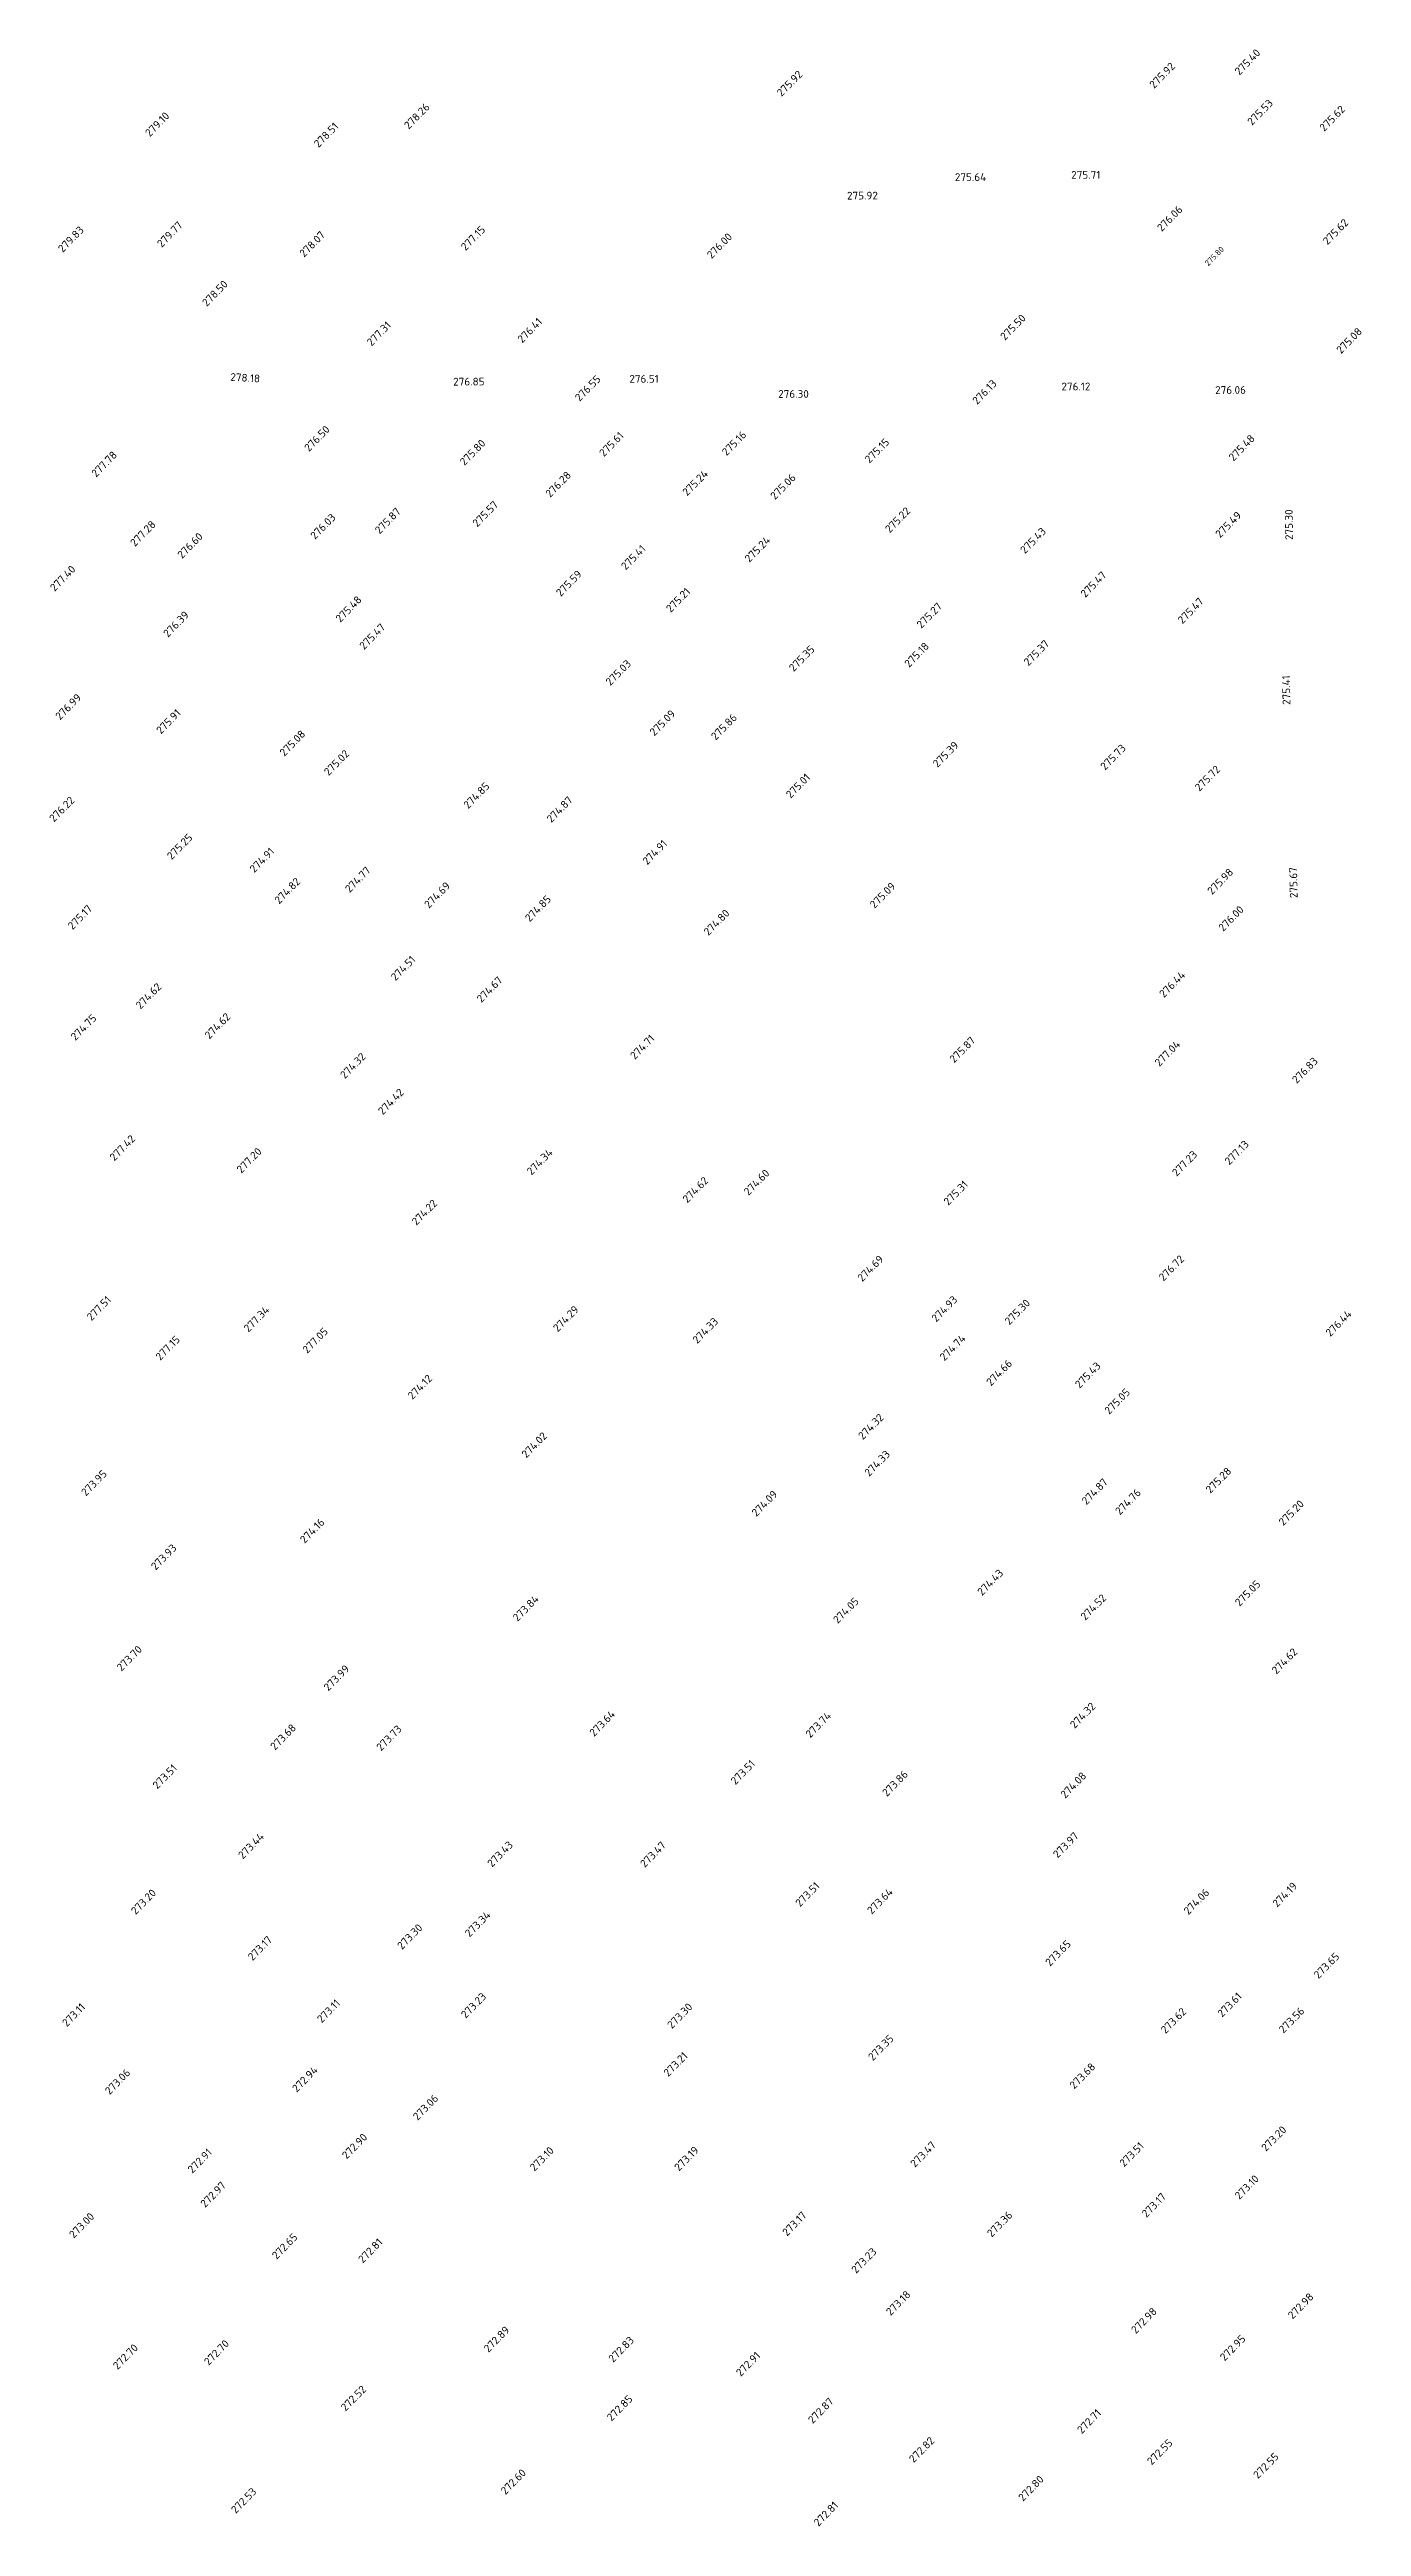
# Model space of a CAD drawing. Header units: metres. Extents: x 36952 to 37839, y 34980 to 35683.
# Drawn here: x 37669.2 to 37838.4, y 35359.9 to 35679.2 of the extents above; entities that cross this region are included whole.
import ezdxf

# ---------------------------------------------------------------- set-up
doc = ezdxf.new("R2010")
doc.units = ezdxf.units.M
doc.header["$LTSCALE"] = 5
doc.layers.add('Отметки', color=7, linetype='Continuous')
doc.styles.get("Standard").update_dxf_attribs({"font": 'simplex.shx'})

msp = doc.modelspace()

# ---------------------------------------------------------------- texts
at = {"layer": 'Отметки', "color": 7}
for s, height, rotation, p in [('275.92', 1, 45.4189, (37811.63, 35674.15, 275.92)), ('275.40', 1, 45.4189, (37822.63, 35675.87, 275.4)), ('275.92', 1, 45.4189, (37763.6, 35673.11, 275.92)), ('279.10', 1, 45.4189, (37682.14, 35667.93, 279.1)), ('278.26', 1, 45.4189, (37715.53, 35668.9, 278.26)), ('275.53', 1, 45.4189, (37824.26, 35669.39, 275.53)), ('275.62', 1, 45.4189, (37833.57, 35668.61, 275.62)), ('278.51', 1, 45.4189, (37703.9, 35666.53, 278.51)), ('275.92', 1, 0.1189, (37772.04, 35659.91, 275.92)), ('275.64', 1, 0.1189, (37785.95, 35662.3, 275.64)), ('275.71', 1, 0.1189, (37800.95, 35662.59, 275.71)), ('276.06', 1, 45.4189, (37812.62, 35655.7, 276.06)), ('279.83', 1, 45.4189, (37670.91, 35653.01, 279.83)), ('279.77', 1, 45.4189, (37683.68, 35653.66, 279.77)), ('278.07', 1, 45.4189, (37702.04, 35652.4, 278.07)), ('277.15', 1, 45.4189, (37722.86, 35653.25, 277.15)), ('276.00', 1, 45.4189, (37754.58, 35652.21, 276)), ('275.62', 1, 45.4189, (37834, 35653.99, 275.62)), ('275.62', 1, 45.4189, (37834, 35653.99, 275.62)), ('275.80', 0.75, 45.4189, (37818.62, 35651.28, 275.8)), ('278.50', 1, 45.4189, (37689.49, 35646.05, 278.5)), ('276.41', 1, 45.4189, (37730.16, 35641.34, 276.41)), ('275.50', 1, 45.4189, (37792.4, 35641.69, 275.5)), ('277.31', 1, 45.4189, (37710.73, 35640.95, 277.31)), ('275.08', 1, 45.4189, (37835.74, 35639.95, 275.08)), ('278.18', 1, 356.5189, (37692.5, 35636.55, 278.18)), ('276.85', 1, 0.1189, (37721.26, 35635.93, 276.85)), ('276.55', 1, 45.4189, (37737.56, 35633.8, 276.55)), ('276.55', 1, 45.4189, (37737.56, 35633.8, 276.55)), ('276.51', 1, 0.1189, (37743.98, 35636.29, 276.51)), ('276.30', 1, 0.1189, (37763.17, 35634.34, 276.3)), ('276.13', 1, 45.4189, (37788.81, 35633.41, 276.13)), ('276.12', 1, 0.1189, (37799.69, 35635.3, 276.12)), ('276.06', 1, 0.1189, (37819.51, 35634.85, 276.06)), ('276.50', 1, 45.4189, (37702.66, 35627.34, 276.5)), ('275.80', 1, 45.4189, (37722.72, 35625.53, 275.8)), ('275.61', 1, 45.4189, (37740.69, 35626.67, 275.61)), ('275.16', 1, 45.4189, (37756.51, 35626.79, 275.16)), ('275.15', 1, 45.4189, (37774.94, 35625.84, 275.15)), ('275.48', 1, 45.4189, (37821.86, 35626.11, 275.48)), ('277.78', 1, 45.4189, (37675.22, 35624.04, 277.78)), ('276.28', 1, 45.4189, (37733.76, 35621.43, 276.28)), ('275.24', 1, 45.4189, (37751.42, 35621.62, 275.24)), ('275.06', 1, 45.4189, (37762.75, 35621.13, 275.06)), ('276.03', 1, 45.4189, (37703.44, 35616.01, 276.03)), ('275.87', 1, 45.4189, (37711.77, 35616.71, 275.87)), ('275.57', 1, 45.4189, (37724.36, 35617.62, 275.57)), ('275.22', 1, 45.4189, (37777.55, 35616.86, 275.22)), ('275.49', 1, 45.4189, (37820.14, 35616.21, 275.49)), ('275.30', 1, 90.9189, (37829.56, 35616.02, 275.3)), ('277.28', 1, 45.4189, (37680.22, 35615.09, 277.28)), ('276.60', 1, 45.4189, (37686.3, 35613.54, 276.6)), ('275.24', 1, 45.4189, (37759.45, 35613.05, 275.24)), ('275.43', 1, 45.4189, (37794.98, 35614.16, 275.43)), ('275.41', 1, 45.4189, (37743.51, 35612.07, 275.41)), ('277.40', 1, 45.4189, (37669.88, 35609.31, 277.4)), ('275.59', 1, 45.4189, (37735.12, 35608.65, 275.59)), ('275.21', 1, 45.4189, (37749.31, 35606.6, 275.21)), ('275.47', 1, 45.4189, (37802.76, 35608.52, 275.47)), ('276.39', 1, 45.4189, (37684.48, 35603.4, 276.39)), ('275.48', 1, 45.4189, (37706.7, 35605.32, 275.48)), ('275.27', 1, 45.4189, (37781.62, 35604.54, 275.27)), ('275.47', 1, 45.4189, (37815.29, 35605.12, 275.47)), ('275.47', 1, 45.4189, (37709.77, 35601.8, 275.47)), ('275.37', 1, 45.4189, (37795.43, 35599.71, 275.37)), ('275.03', 1, 45.4189, (37741.52, 35597.16, 275.03)), ('275.35', 1, 45.4189, (37765.16, 35598.97, 275.35)), ('275.18', 1, 45.4189, (37780.04, 35599.51, 275.18)), ('275.41', 1, 90.9189, (37829.21, 35594.76, 275.41)), ('276.99', 1, 45.4189, (37670.57, 35592.73, 276.99)), ('275.91', 1, 45.4189, (37683.58, 35590.91, 275.91)), ('275.09', 1, 45.4189, (37747.2, 35590.68, 275.09)), ('275.86', 1, 45.4189, (37755.11, 35590.14, 275.86)), ('275.08', 1, 45.4189, (37699.49, 35588.05, 275.08)), ('275.02', 1, 45.4189, (37705.2, 35585.56, 275.02)), ('275.39', 1, 45.4189, (37783.71, 35586.61, 275.39)), ('275.73', 1, 45.4189, (37805.31, 35586.26, 275.73)), ('274.85', 1, 45.4189, (37723.19, 35581.28, 274.85)), ('275.01', 1, 45.4189, (37764.77, 35582.64, 275.01)), ('275.72', 1, 45.4189, (37817.49, 35583.54, 275.72)), ('276.22', 1, 45.4189, (37669.78, 35579.56, 276.22)), ('274.87', 1, 45.4189, (37733.92, 35579.49, 274.87)), ('275.25', 1, 45.4189, (37684.96, 35574.72, 275.25)), ('274.91', 1, 45.4189, (37695.62, 35573.04, 274.91)), ('274.91', 1, 45.4189, (37746.28, 35574.05, 274.91)), ('274.82', 1, 45.4189, (37698.82, 35569.01, 274.82)), ('274.77', 1, 45.4189, (37707.92, 35570.47, 274.77)), ('274.69', 1, 45.4189, (37718.13, 35568.45, 274.69)), ('275.09', 1, 45.4189, (37775.59, 35568.44, 275.09)), ('275.98', 1, 45.4189, (37819.1, 35570.21, 275.98)), ('275.67', 1, 90.9189, (37830.14, 35569.85, 275.67)), ('275.17', 1, 45.4189, (37672.18, 35565.7, 275.17)), ('274.85', 1, 45.4189, (37731.12, 35566.71, 274.85)), ('274.80', 1, 45.4189, (37754.17, 35564.93, 274.8)), ('276.00', 1, 45.4189, (37820.54, 35565.47, 276)), ('274.51', 1, 45.4189, (37713.83, 35559.1, 274.51)), ('274.62', 1, 45.4189, (37680.94, 35555.46, 274.62)), ('274.67', 1, 45.4189, (37724.9, 35556.29, 274.67)), ('276.44', 1, 45.4189, (37812.9, 35556.94, 276.44)), ('274.75', 1, 45.4189, (37672.55, 35551.41, 274.75)), ('274.62', 1, 45.4189, (37689.83, 35551.6, 274.62)), ('274.71', 1, 45.4189, (37744.68, 35548.96, 274.71)), ('275.87', 1, 45.4189, (37785.86, 35548.52, 275.87)), ('274.32', 1, 45.4189, (37707.29, 35546.47, 274.32)), ('277.04', 1, 45.4189, (37812.32, 35548.07, 277.04)), ('276.83', 1, 45.4189, (37830.03, 35545.87, 276.83)), ('274.42', 1, 45.4189, (37712.17, 35541.83, 274.42)), ('277.42', 1, 45.4189, (37677.57, 35535.88, 277.42)), ('277.20', 1, 45.4189, (37693.94, 35534.3, 277.2)), ('274.34', 1, 45.4189, (37731.36, 35534.06, 274.34)), ('277.23', 1, 45.4189, (37814.55, 35533.9, 277.23)), ('277.13', 1, 45.4189, (37821.34, 35535.36, 277.13)), ('274.62', 1, 45.4189, (37751.45, 35530.47, 274.62)), ('274.60', 1, 45.4189, (37759.34, 35531.44, 274.6)), ('275.31', 1, 45.4189, (37785.1, 35530.15, 275.31)), ('274.22', 1, 45.4189, (37716.52, 35527.58, 274.22)), ('274.69', 1, 45.4189, (37774, 35520.31, 274.69)), ('276.72', 1, 45.4189, (37812.85, 35520.4, 276.72)), ('277.51', 1, 45.4189, (37674.62, 35515.28, 277.51)), ('277.34', 1, 45.4189, (37694.86, 35513.81, 277.34)), ('274.29', 1, 45.4189, (37734.74, 35513.85, 274.29)), ('274.93', 1, 45.4189, (37783.54, 35515.11, 274.93)), ('275.30', 1, 45.4189, (37792.98, 35514.73, 275.3)), ('277.05', 1, 45.4189, (37702.44, 35511.06, 277.05)), ('274.33', 1, 45.4189, (37752.73, 35512.32, 274.33)), ('276.44', 1, 45.4189, (37834.35, 35513.24, 276.44)), ('277.15', 1, 45.4189, (37683.49, 35510.16, 277.15)), ('274.74', 1, 45.4189, (37784.6, 35510.11, 274.74)), ('274.12', 1, 45.4189, (37716.01, 35505.13, 274.12)), ('274.66', 1, 45.4189, (37790.6, 35506.88, 274.66)), ('275.43', 1, 45.4189, (37802.03, 35506.58, 275.43)), ('275.05', 1, 45.4189, (37805.84, 35503.2, 275.05)), ('274.02', 1, 45.4189, (37730.69, 35497.58, 274.02)), ('274.32', 1, 45.4189, (37774.08, 35499.95, 274.32)), ('274.33', 1, 45.4189, (37774.89, 35495.21, 274.33)), ('273.95', 1, 45.4189, (37673.9, 35492.67, 273.95)), ('274.87', 1, 45.4189, (37802.91, 35491.56, 274.87)), ('275.28', 1, 45.4189, (37818.89, 35493.02, 275.28)), ('274.09', 1, 45.4189, (37760.35, 35490.03, 274.09)), ('274.76', 1, 45.4189, (37807.22, 35490.24, 274.76)), ('275.20', 1, 45.4189, (37828.3, 35488.85, 275.2)), ('274.16', 1, 45.4189, (37702.11, 35486.57, 274.16)), ('273.93', 1, 45.4189, (37682.9, 35483.13, 273.93)), ('274.43', 1, 45.4189, (37789.45, 35479.84, 274.43)), ('275.05', 1, 45.4189, (37822.66, 35478.47, 275.05)), ('273.84', 1, 45.4189, (37729.56, 35476.51, 273.84)), ('274.05', 1, 45.4189, (37770.85, 35476.23, 274.05)), ('274.52', 1, 45.4189, (37802.76, 35476.66, 274.52)), ('273.70', 1, 45.4189, (37678.49, 35470.09, 273.7)), ('274.62', 1, 45.4189, (37827.41, 35469.71, 274.62)), ('273.99', 1, 45.4189, (37705.16, 35467.53, 273.99)), ('274.32', 1, 45.4189, (37801.39, 35462.71, 274.32)), ('273.68', 1, 45.4189, (37698.28, 35459.91, 273.68)), ('273.73', 1, 45.4189, (37711.96, 35459.81, 273.73)), ('273.64', 1, 45.4189, (37739.43, 35461.68, 273.64)), ('273.74', 1, 45.4189, (37767.3, 35461.5, 273.74)), ('273.51', 1, 45.4189, (37683.11, 35454.9, 273.51)), ('273.51', 1, 45.4189, (37757.65, 35455.46, 273.51)), ('273.86', 1, 45.4189, (37777.18, 35453.93, 273.86)), ('274.08', 1, 45.4189, (37800.17, 35453.71, 274.08)), ('273.44', 1, 45.4189, (37694.14, 35445.88, 273.44)), ('273.43', 1, 45.4189, (37726.26, 35444.83, 273.43)), ('273.47', 1, 45.4189, (37745.97, 35444.78, 273.47)), ('273.97', 1, 45.4189, (37799.2, 35446, 273.97)), ('273.20', 1, 45.4189, (37680.32, 35438.71, 273.2)), ('273.51', 1, 45.4189, (37765.98, 35439.72, 273.51)), ('273.64', 1, 45.4189, (37775.23, 35438.76, 273.64)), ('274.06', 1, 45.4189, (37816.06, 35438.7, 274.06)), ('274.19', 1, 45.4189, (37827.5, 35439.66, 274.19)), ('273.30', 1, 45.4189, (37714.65, 35434.21, 273.3)), ('273.34', 1, 45.4189, (37723.37, 35435.81, 273.34)), ('273.17', 1, 45.4189, (37695.39, 35432.78, 273.17)), ('273.65', 1, 45.4189, (37798.21, 35432.06, 273.65)), ('273.65', 1, 45.4189, (37832.83, 35430.45, 273.65)), ('273.11', 1, 45.4189, (37704.31, 35424.76, 273.11)), ('273.23', 1, 45.4189, (37722.87, 35425.34, 273.23)), ('273.61', 1, 45.4189, (37820.41, 35425.48, 273.61)), ('273.11', 1, 45.4189, (37671.44, 35424.26, 273.11)), ('273.30', 1, 45.4189, (37749.46, 35424, 273.3)), ('273.62', 1, 45.4189, (37813.11, 35423.37, 273.62)), ('273.56', 1, 45.4189, (37828.32, 35423.42, 273.56)), ('273.35', 1, 45.4189, (37775.37, 35419.88, 273.35)), ('273.06', 1, 45.4189, (37676.96, 35415.5, 273.06)), ('272.94', 1, 45.4189, (37701.1, 35415.81, 272.94)), ('273.21', 1, 45.4189, (37748.99, 35417.83, 273.21)), ('273.68', 1, 45.4189, (37801.34, 35416.22, 273.68)), ('273.06', 1, 45.4189, (37716.67, 35412.2, 273.06)), ('272.91', 1, 45.4189, (37687.63, 35405.37, 272.91)), ('272.90', 1, 45.4189, (37707.52, 35407.19, 272.9)), ('273.10', 1, 45.4189, (37731.74, 35405.63, 273.1)), ('273.19', 1, 45.4189, (37750.37, 35405.64, 273.19)), ('273.47', 1, 45.4189, (37780.8, 35406.12, 273.47)), ('273.51', 1, 45.4189, (37807.77, 35406.19, 273.51)), ('273.20', 1, 45.4189, (37826.06, 35408.18, 273.2)), ('273.10', 1, 45.4189, (37822.64, 35401.99, 273.1)), ('272.97', 1, 45.4189, (37689.27, 35400.95, 272.97)), ('273.17', 1, 45.4189, (37810.65, 35399.66, 273.17)), ('273.00', 1, 45.4189, (37672.34, 35396.98, 273)), ('273.17', 1, 45.4189, (37764.3, 35397.26, 273.17)), ('273.36', 1, 45.4189, (37790.69, 35397.13, 273.36)), ('272.65', 1, 45.4189, (37698.5, 35394.28, 272.65)), ('272.81', 1, 45.4189, (37709.61, 35393.78, 272.81)), ('273.23', 1, 45.4189, (37773.2, 35392.45, 273.23)), ('273.18', 1, 45.4189, (37777.67, 35387.02, 273.18)), ('272.98', 1, 45.4189, (37829.49, 35386.57, 272.98)), ('272.98', 1, 45.4189, (37809.28, 35384.68, 272.98)), ('272.70', 1, 45.4189, (37677.99, 35380.06, 272.7)), ('272.70', 1, 45.4189, (37689.74, 35380.6, 272.7)), ('272.89', 1, 45.4189, (37725.81, 35382.28, 272.89)), ('272.83', 1, 45.4189, (37741.88, 35380.98, 272.83)), ('272.95', 1, 45.4189, (37820.73, 35381.17, 272.95)), ('272.91', 1, 45.4189, (37758.33, 35379.17, 272.91)), ('272.52', 1, 45.4189, (37707.38, 35374.69, 272.52)), ('272.85', 1, 45.4189, (37741.68, 35373.4, 272.85)), ('272.87', 1, 45.4189, (37767.62, 35373.08, 272.87)), ('272.71', 1, 45.4189, (37802.31, 35371.79, 272.71)), ('272.82', 1, 45.4189, (37780.63, 35368.04, 272.82)), ('272.55', 1, 45.4189, (37811.33, 35367.75, 272.55)), ('272.60', 1, 45.4189, (37728, 35363.93, 272.6)), ('272.55', 1, 45.4189, (37825.02, 35365.98, 272.55)), ('272.53', 1, 45.4189, (37693.22, 35361.49, 272.53)), ('272.80', 1, 45.4189, (37794.73, 35363.07, 272.8)), ('272.81', 1, 45.4189, (37768.36, 35359.85, 272.81))]:
    msp.add_text(s, height=height, rotation=rotation, dxfattribs=at).set_placement(p)

doc.saveas('drawing.dxf')
